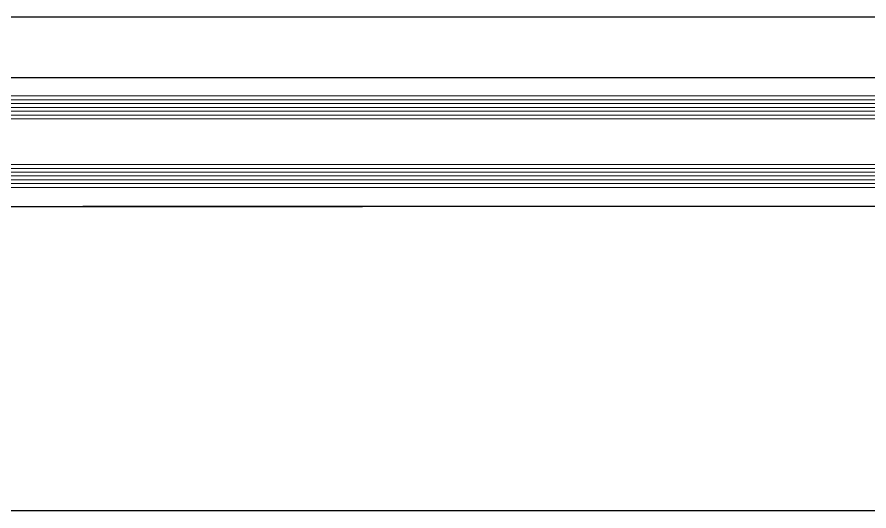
# Model space of a CAD drawing. Header units: millimetres. Extents: x 809 to 8159, y 33 to 4533.
# Drawn here: x 4029.74 to 4052.13, y 3467.09 to 3480.06 of the extents above; entities that cross this region are included whole.
import ezdxf

# ---------------------------------------------------------------- set-up
doc = ezdxf.new("R2010")
doc.units = ezdxf.units.MM
doc.layers.add('5', color=11, linetype='Continuous')
doc.layers.add('GORUNUS-TARAMA', color=11, linetype='Continuous')
doc.layers.add('cam', color=5, linetype='Continuous', lineweight=0)

# ---------------------------------------------------------------- blocks, each defined once
blk = doc.blocks.new('ajsdfxcvzx')
at = {"layer": '5'}
for p, q in [((36079.209, -5111.211), (35971.457, -5111.211)), ((36079.209, -5112.804), (35971.502, -5112.804)), ((35971.507, -5116.185), (35994.771, -5116.185)), ((36079.209, -5116.185), (35987.427, -5116.185)), ((36158.568, -5124.185), (35969.007, -5124.185))]:
    blk.add_line(p, q, dxfattribs=at)
at = {"layer": 'cam'}
for p, q in [((35994.771, -5113.285), (35970.007, -5113.285)), ((35994.771, -5113.385), (35970.007, -5113.385)), ((35987.427, -5113.285), (36080.709, -5113.285)), ((35987.427, -5113.385), (36080.709, -5113.385)), ((35994.771, -5113.485), (35972.552, -5113.485)), ((35994.771, -5113.585), (35972.552, -5113.585)), ((35987.427, -5113.485), (36078.565, -5113.485)), ((35987.427, -5113.585), (36080.709, -5113.585)), ((35994.771, -5113.785), (35970.007, -5113.785)), ((35994.771, -5113.885), (35970.007, -5113.885)), ((35994.771, -5113.685), (35972.552, -5113.685)), ((35987.427, -5113.685), (36080.709, -5113.685)), ((35987.427, -5113.785), (36080.709, -5113.785)), ((35987.427, -5113.885), (36080.709, -5113.885)), ((35994.771, -5115.085), (35970.007, -5115.085)), ((35994.771, -5115.185), (35970.007, -5115.185)), ((35987.427, -5115.085), (36080.709, -5115.085)), ((35987.427, -5115.185), (36080.709, -5115.185)), ((35994.771, -5115.285), (35972.552, -5115.285)), ((35994.771, -5115.385), (35972.552, -5115.385)), ((35987.427, -5115.285), (36080.709, -5115.285)), ((35987.427, -5115.385), (36080.709, -5115.385)), ((35994.771, -5115.585), (35970.007, -5115.585)), ((35994.771, -5115.485), (35972.552, -5115.485)), ((35987.427, -5115.485), (36078.556, -5115.485)), ((35987.427, -5115.585), (36080.709, -5115.585)), ((35994.771, -5115.685), (35970.007, -5115.685)), ((35987.427, -5115.685), (36080.709, -5115.685))]:
    blk.add_line(p, q, dxfattribs=at)

msp = doc.modelspace()

# ---------------------------------------------------------------- block references
at = {"layer": 'GORUNUS-TARAMA'}
msp.add_blockref('ajsdfxcvzx', (-31955.956, 8591.274), dxfattribs=at)

doc.saveas('drawing.dxf')
